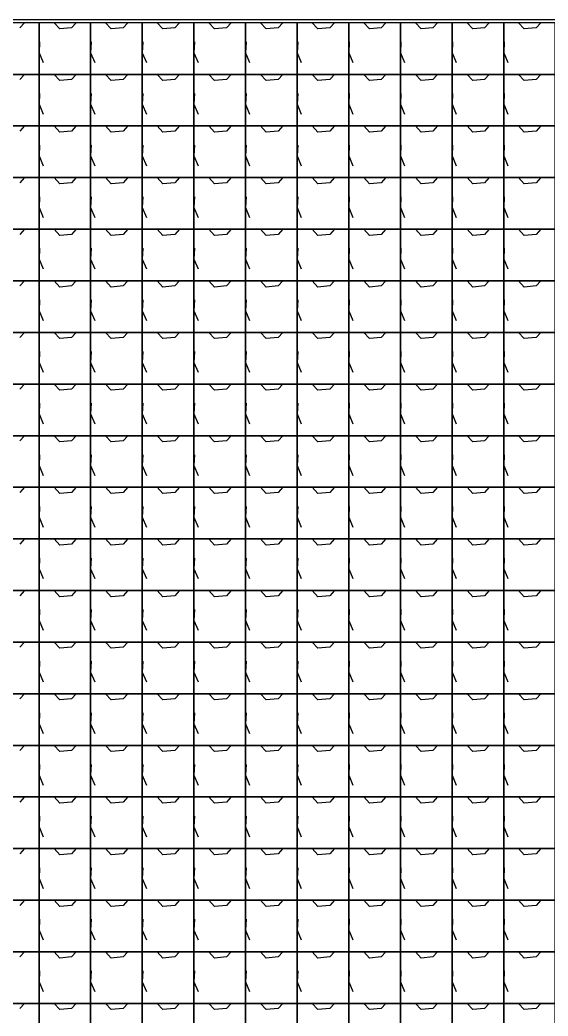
# Model space of a CAD drawing. Header units: inches. Extents: x 0 to 2763, y 0 to 1500.
# Drawn here: x 981.2 to 1241, y 1009.8 to 1500 of the extents above; entities that cross this region are included whole.
import ezdxf

# ---------------------------------------------------------------- set-up
doc = ezdxf.new("R2010")
doc.units = ezdxf.units.IN
doc.header["$MEASUREMENT"] = 0

# ---------------------------------------------------------------- blocks, each defined once
blk = doc.blocks.new('*U1')
at = {"color": 254, "true_color": 0xfeeab9}
blk.add_lwpolyline([(-12.7, -12.7), (12.7, -12.7), (12.7, 12.7), (-12.7, 12.7), (-12.7, -12.7)], dxfattribs=at)
blk = doc.blocks.new('*U2')
at = {"color": 0, "linetype": 'ByBlock', "lineweight": -2, "transparency": 16777216}
for p in [(965.2, 1473.2), (990.6, 1473.2), (1016, 1473.2), (1041.4, 1473.2), (1066.8, 1473.2), (1092.2, 1473.2), (1117.6, 1473.2), (1143, 1473.2), (1168.4, 1473.2), (1193.8, 1473.2), (1219.2, 1473.2), (965.2, 1447.8), (990.6, 1447.8), (1016, 1447.8), (1041.4, 1447.8), (1066.8, 1447.8), (1092.2, 1447.8), (1117.6, 1447.8), (1143, 1447.8), (1168.4, 1447.8), (1193.8, 1447.8), (1219.2, 1447.8), (965.2, 1422.4), (990.6, 1422.4), (1016, 1422.4), (1041.4, 1422.4), (1066.8, 1422.4), (1092.2, 1422.4), (1117.6, 1422.4), (1143, 1422.4), (1168.4, 1422.4), (1193.8, 1422.4), (1219.2, 1422.4), (965.2, 1397), (990.6, 1397), (1016, 1397), (1041.4, 1397), (1066.8, 1397), (1092.2, 1397), (1117.6, 1397), (1143, 1397), (1168.4, 1397), (1193.8, 1397), (1219.2, 1397), (965.2, 1371.6), (990.6, 1371.6), (1016, 1371.6), (1041.4, 1371.6), (1066.8, 1371.6), (1092.2, 1371.6), (1117.6, 1371.6), (1143, 1371.6), (1168.4, 1371.6), (1193.8, 1371.6), (1219.2, 1371.6), (965.2, 1346.2), (990.6, 1346.2), (1016, 1346.2), (1041.4, 1346.2), (1066.8, 1346.2), (1092.2, 1346.2), (1117.6, 1346.2), (1143, 1346.2), (1168.4, 1346.2), (1193.8, 1346.2), (1219.2, 1346.2), (965.2, 1320.8), (990.6, 1320.8), (1016, 1320.8), (1041.4, 1320.8), (1066.8, 1320.8), (1092.2, 1320.8), (1117.6, 1320.8), (1143, 1320.8), (1168.4, 1320.8), (1193.8, 1320.8), (1219.2, 1320.8), (965.2, 1295.4), (990.6, 1295.4), (1016, 1295.4), (1041.4, 1295.4), (1066.8, 1295.4), (1092.2, 1295.4), (1117.6, 1295.4), (1143, 1295.4), (1168.4, 1295.4), (1193.8, 1295.4), (1219.2, 1295.4), (965.2, 1270), (990.6, 1270), (1016, 1270), (1041.4, 1270), (1066.8, 1270), (1092.2, 1270), (1117.6, 1270), (1143, 1270), (1168.4, 1270), (1193.8, 1270), (1219.2, 1270), (965.2, 1244.6), (990.6, 1244.6), (1016, 1244.6), (1041.4, 1244.6), (1066.8, 1244.6), (1092.2, 1244.6), (1117.6, 1244.6), (1143, 1244.6), (1168.4, 1244.6), (1193.8, 1244.6), (1219.2, 1244.6), (965.2, 1219.2), (990.6, 1219.2), (1016, 1219.2), (1041.4, 1219.2), (1066.8, 1219.2), (1092.2, 1219.2), (1117.6, 1219.2), (1143, 1219.2), (1168.4, 1219.2), (1193.8, 1219.2), (1219.2, 1219.2), (965.2, 1193.8), (990.6, 1193.8), (1016, 1193.8), (1041.4, 1193.8), (1066.8, 1193.8), (1092.2, 1193.8), (1117.6, 1193.8), (1143, 1193.8), (1168.4, 1193.8), (1193.8, 1193.8), (1219.2, 1193.8), (965.2, 1168.4), (990.6, 1168.4), (1016, 1168.4), (1041.4, 1168.4), (1066.8, 1168.4), (1092.2, 1168.4), (1117.6, 1168.4), (1143, 1168.4), (1168.4, 1168.4), (1193.8, 1168.4), (1219.2, 1168.4), (965.2, 1143), (990.6, 1143), (1016, 1143), (1041.4, 1143), (1066.8, 1143), (1092.2, 1143), (1117.6, 1143), (1143, 1143), (1168.4, 1143), (1193.8, 1143), (1219.2, 1143), (965.2, 1117.6), (990.6, 1117.6), (1016, 1117.6), (1041.4, 1117.6), (1066.8, 1117.6), (1092.2, 1117.6), (1117.6, 1117.6), (1143, 1117.6), (1168.4, 1117.6), (1193.8, 1117.6), (1219.2, 1117.6), (965.2, 1092.2), (990.6, 1092.2), (1016, 1092.2), (1041.4, 1092.2), (1066.8, 1092.2), (1092.2, 1092.2), (1117.6, 1092.2), (1143, 1092.2), (1168.4, 1092.2), (1193.8, 1092.2), (1219.2, 1092.2), (965.2, 1066.8), (990.6, 1066.8), (1016, 1066.8), (1041.4, 1066.8), (1066.8, 1066.8), (1092.2, 1066.8), (1117.6, 1066.8), (1143, 1066.8), (1168.4, 1066.8), (1193.8, 1066.8), (1219.2, 1066.8), (965.2, 1041.4), (990.6, 1041.4), (1016, 1041.4), (1041.4, 1041.4), (1066.8, 1041.4), (1092.2, 1041.4), (1117.6, 1041.4), (1143, 1041.4), (1168.4, 1041.4), (1193.8, 1041.4), (1219.2, 1041.4), (965.2, 1016), (990.6, 1016), (1016, 1016), (1041.4, 1016), (1066.8, 1016), (1092.2, 1016), (1117.6, 1016), (1143, 1016), (1168.4, 1016), (1193.8, 1016), (1219.2, 1016), (965.2, 990.6), (990.6, 990.6), (1016, 990.6), (1041.4, 990.6), (1066.8, 990.6), (1092.2, 990.6), (1117.6, 990.6), (1143, 990.6), (1168.4, 990.6), (1193.8, 990.6), (1219.2, 990.6)]:
    blk.add_blockref('*U1', p, dxfattribs=at)

msp = doc.modelspace()

# ---------------------------------------------------------------- linework, layer by layer
at = {"linetype": 'Continuous'}
for p, q in [((983.49, 1498.6), (981.2, 1496.06)), ((1000.76, 1495.55), (997.97, 1498.6)), ((1006.6, 1496.06), (1000.76, 1495.55)), ((1008.89, 1498.6), (1006.6, 1496.06)), ((1026.16, 1495.55), (1023.37, 1498.6)), ((1032, 1496.06), (1026.16, 1495.55)), ((1034.29, 1498.6), (1032, 1496.06)), ((1051.56, 1495.55), (1048.77, 1498.6)), ((1057.4, 1496.06), (1051.56, 1495.55)), ((1059.69, 1498.6), (1057.4, 1496.06)), ((1076.96, 1495.55), (1074.17, 1498.6)), ((1082.8, 1496.06), (1076.96, 1495.55)), ((1085.09, 1498.6), (1082.8, 1496.06)), ((1102.36, 1495.55), (1099.57, 1498.6)), ((1108.2, 1496.06), (1102.36, 1495.55)), ((1110.49, 1498.6), (1108.2, 1496.06)), ((1127.76, 1495.55), (1124.97, 1498.6)), ((1133.6, 1496.06), (1127.76, 1495.55)), ((1135.89, 1498.6), (1133.6, 1496.06)), ((1153.16, 1495.55), (1150.37, 1498.6)), ((1159, 1496.06), (1153.16, 1495.55)), ((1161.29, 1498.6), (1159, 1496.06)), ((1178.56, 1495.55), (1175.77, 1498.6)), ((1184.4, 1496.06), (1178.56, 1495.55)), ((1186.69, 1498.6), (1184.4, 1496.06)), ((1203.96, 1495.55), (1201.17, 1498.6)), ((1209.8, 1496.06), (1203.96, 1495.55)), ((1212.09, 1498.6), (1209.8, 1496.06)), ((1229.36, 1495.55), (1226.57, 1498.6)), ((1235.2, 1496.06), (1229.36, 1495.55)), ((1237.49, 1498.6), (1235.2, 1496.06)), ((990.85, 1489.2), (990.6, 1483.87)), ((1016.25, 1489.2), (1016, 1483.87)), ((1041.65, 1489.2), (1041.4, 1483.87)), ((1067.05, 1489.2), (1066.8, 1483.87)), ((1092.45, 1489.2), (1092.2, 1483.87)), ((1117.85, 1489.2), (1117.6, 1483.87)), ((1143.25, 1489.2), (1143, 1483.87)), ((1168.65, 1489.2), (1168.4, 1483.87)), ((1194.05, 1489.2), (1193.8, 1483.87)), ((1219.45, 1489.2), (1219.2, 1483.87)), ((990.6, 1483.87), (992.63, 1479.04)), ((1016, 1483.87), (1018.03, 1479.04)), ((1041.4, 1483.87), (1043.43, 1479.04)), ((1066.8, 1483.87), (1068.83, 1479.04)), ((1092.2, 1483.87), (1094.23, 1479.04)), ((1117.6, 1483.87), (1119.63, 1479.04)), ((1143, 1483.87), (1145.03, 1479.04)), ((1168.4, 1483.87), (1170.43, 1479.04)), ((1193.8, 1483.87), (1195.83, 1479.04)), ((1219.2, 1483.87), (1221.23, 1479.04)), ((983.49, 1473.2), (981.2, 1470.66)), ((1000.76, 1470.15), (997.97, 1473.2)), ((1008.89, 1473.2), (1006.6, 1470.66)), ((1026.16, 1470.15), (1023.37, 1473.2)), ((1034.29, 1473.2), (1032, 1470.66)), ((1051.56, 1470.15), (1048.77, 1473.2)), ((1059.69, 1473.2), (1057.4, 1470.66)), ((1076.96, 1470.15), (1074.17, 1473.2)), ((1085.09, 1473.2), (1082.8, 1470.66)), ((1102.36, 1470.15), (1099.57, 1473.2)), ((1110.49, 1473.2), (1108.2, 1470.66)), ((1127.76, 1470.15), (1124.97, 1473.2)), ((1135.89, 1473.2), (1133.6, 1470.66)), ((1153.16, 1470.15), (1150.37, 1473.2)), ((1161.29, 1473.2), (1159, 1470.66)), ((1178.56, 1470.15), (1175.77, 1473.2)), ((1186.69, 1473.2), (1184.4, 1470.66)), ((1203.96, 1470.15), (1201.17, 1473.2)), ((1212.09, 1473.2), (1209.8, 1470.66)), ((1229.36, 1470.15), (1226.57, 1473.2)), ((1237.49, 1473.2), (1235.2, 1470.66)), ((1006.6, 1470.66), (1000.76, 1470.15)), ((1032, 1470.66), (1026.16, 1470.15)), ((1057.4, 1470.66), (1051.56, 1470.15)), ((1082.8, 1470.66), (1076.96, 1470.15)), ((1108.2, 1470.66), (1102.36, 1470.15)), ((1133.6, 1470.66), (1127.76, 1470.15)), ((1159, 1470.66), (1153.16, 1470.15)), ((1184.4, 1470.66), (1178.56, 1470.15)), ((1209.8, 1470.66), (1203.96, 1470.15)), ((1235.2, 1470.66), (1229.36, 1470.15)), ((990.85, 1463.8), (990.6, 1458.47)), ((1016.25, 1463.8), (1016, 1458.47)), ((1041.65, 1463.8), (1041.4, 1458.47)), ((1067.05, 1463.8), (1066.8, 1458.47)), ((1092.45, 1463.8), (1092.2, 1458.47)), ((1117.85, 1463.8), (1117.6, 1458.47)), ((1143.25, 1463.8), (1143, 1458.47)), ((1168.65, 1463.8), (1168.4, 1458.47)), ((1194.05, 1463.8), (1193.8, 1458.47)), ((1219.45, 1463.8), (1219.2, 1458.47)), ((990.6, 1458.47), (992.63, 1453.64)), ((1016, 1458.47), (1018.03, 1453.64)), ((1041.4, 1458.47), (1043.43, 1453.64)), ((1066.8, 1458.47), (1068.83, 1453.64)), ((1092.2, 1458.47), (1094.23, 1453.64)), ((1117.6, 1458.47), (1119.63, 1453.64)), ((1143, 1458.47), (1145.03, 1453.64)), ((1168.4, 1458.47), (1170.43, 1453.64)), ((1193.8, 1458.47), (1195.83, 1453.64)), ((1219.2, 1458.47), (1221.23, 1453.64)), ((983.49, 1447.8), (981.2, 1445.26)), ((1000.76, 1444.75), (997.97, 1447.8)), ((1008.89, 1447.8), (1006.6, 1445.26)), ((1026.16, 1444.75), (1023.37, 1447.8)), ((1034.29, 1447.8), (1032, 1445.26)), ((1051.56, 1444.75), (1048.77, 1447.8)), ((1059.69, 1447.8), (1057.4, 1445.26)), ((1076.96, 1444.75), (1074.17, 1447.8)), ((1085.09, 1447.8), (1082.8, 1445.26)), ((1102.36, 1444.75), (1099.57, 1447.8)), ((1110.49, 1447.8), (1108.2, 1445.26)), ((1127.76, 1444.75), (1124.97, 1447.8)), ((1135.89, 1447.8), (1133.6, 1445.26)), ((1153.16, 1444.75), (1150.37, 1447.8)), ((1161.29, 1447.8), (1159, 1445.26)), ((1178.56, 1444.75), (1175.77, 1447.8)), ((1186.69, 1447.8), (1184.4, 1445.26)), ((1203.96, 1444.75), (1201.17, 1447.8)), ((1212.09, 1447.8), (1209.8, 1445.26)), ((1229.36, 1444.75), (1226.57, 1447.8)), ((1237.49, 1447.8), (1235.2, 1445.26)), ((1006.6, 1445.26), (1000.76, 1444.75)), ((1032, 1445.26), (1026.16, 1444.75)), ((1057.4, 1445.26), (1051.56, 1444.75)), ((1082.8, 1445.26), (1076.96, 1444.75)), ((1108.2, 1445.26), (1102.36, 1444.75)), ((1133.6, 1445.26), (1127.76, 1444.75)), ((1159, 1445.26), (1153.16, 1444.75)), ((1184.4, 1445.26), (1178.56, 1444.75)), ((1209.8, 1445.26), (1203.96, 1444.75)), ((1235.2, 1445.26), (1229.36, 1444.75)), ((990.85, 1438.4), (990.6, 1433.07)), ((1016.25, 1438.4), (1016, 1433.07)), ((1041.65, 1438.4), (1041.4, 1433.07)), ((1067.05, 1438.4), (1066.8, 1433.07)), ((1092.45, 1438.4), (1092.2, 1433.07)), ((1117.85, 1438.4), (1117.6, 1433.07)), ((1143.25, 1438.4), (1143, 1433.07)), ((1168.65, 1438.4), (1168.4, 1433.07)), ((1194.05, 1438.4), (1193.8, 1433.07)), ((1219.45, 1438.4), (1219.2, 1433.07)), ((990.6, 1433.07), (992.63, 1428.24)), ((1016, 1433.07), (1018.03, 1428.24)), ((1041.4, 1433.07), (1043.43, 1428.24)), ((1066.8, 1433.07), (1068.83, 1428.24)), ((1092.2, 1433.07), (1094.23, 1428.24)), ((1117.6, 1433.07), (1119.63, 1428.24)), ((1143, 1433.07), (1145.03, 1428.24)), ((1168.4, 1433.07), (1170.43, 1428.24)), ((1193.8, 1433.07), (1195.83, 1428.24)), ((1219.2, 1433.07), (1221.23, 1428.24)), ((983.49, 1422.4), (981.2, 1419.86)), ((1000.76, 1419.35), (997.97, 1422.4)), ((1008.89, 1422.4), (1006.6, 1419.86)), ((1026.16, 1419.35), (1023.37, 1422.4)), ((1034.29, 1422.4), (1032, 1419.86)), ((1051.56, 1419.35), (1048.77, 1422.4)), ((1059.69, 1422.4), (1057.4, 1419.86)), ((1076.96, 1419.35), (1074.17, 1422.4)), ((1085.09, 1422.4), (1082.8, 1419.86)), ((1102.36, 1419.35), (1099.57, 1422.4)), ((1110.49, 1422.4), (1108.2, 1419.86)), ((1127.76, 1419.35), (1124.97, 1422.4)), ((1135.89, 1422.4), (1133.6, 1419.86)), ((1153.16, 1419.35), (1150.37, 1422.4)), ((1161.29, 1422.4), (1159, 1419.86)), ((1178.56, 1419.35), (1175.77, 1422.4)), ((1186.69, 1422.4), (1184.4, 1419.86)), ((1203.96, 1419.35), (1201.17, 1422.4)), ((1212.09, 1422.4), (1209.8, 1419.86)), ((1229.36, 1419.35), (1226.57, 1422.4)), ((1237.49, 1422.4), (1235.2, 1419.86)), ((1006.6, 1419.86), (1000.76, 1419.35)), ((1032, 1419.86), (1026.16, 1419.35)), ((1057.4, 1419.86), (1051.56, 1419.35)), ((1082.8, 1419.86), (1076.96, 1419.35)), ((1108.2, 1419.86), (1102.36, 1419.35)), ((1133.6, 1419.86), (1127.76, 1419.35)), ((1159, 1419.86), (1153.16, 1419.35)), ((1184.4, 1419.86), (1178.56, 1419.35)), ((1209.8, 1419.86), (1203.96, 1419.35)), ((1235.2, 1419.86), (1229.36, 1419.35)), ((990.85, 1413), (990.6, 1407.67)), ((1016.25, 1413), (1016, 1407.67)), ((1041.65, 1413), (1041.4, 1407.67)), ((1067.05, 1413), (1066.8, 1407.67)), ((1092.45, 1413), (1092.2, 1407.67)), ((1117.85, 1413), (1117.6, 1407.67)), ((1143.25, 1413), (1143, 1407.67)), ((1168.65, 1413), (1168.4, 1407.67)), ((1194.05, 1413), (1193.8, 1407.67)), ((1219.45, 1413), (1219.2, 1407.67)), ((990.6, 1407.67), (992.63, 1402.84)), ((1016, 1407.67), (1018.03, 1402.84)), ((1041.4, 1407.67), (1043.43, 1402.84)), ((1066.8, 1407.67), (1068.83, 1402.84)), ((1092.2, 1407.67), (1094.23, 1402.84)), ((1117.6, 1407.67), (1119.63, 1402.84)), ((1143, 1407.67), (1145.03, 1402.84)), ((1168.4, 1407.67), (1170.43, 1402.84)), ((1193.8, 1407.67), (1195.83, 1402.84)), ((1219.2, 1407.67), (1221.23, 1402.84)), ((983.49, 1397), (981.2, 1394.46)), ((1000.76, 1393.95), (997.97, 1397)), ((1006.6, 1394.46), (1000.76, 1393.95)), ((1008.89, 1397), (1006.6, 1394.46)), ((1026.16, 1393.95), (1023.37, 1397)), ((1032, 1394.46), (1026.16, 1393.95)), ((1034.29, 1397), (1032, 1394.46)), ((1051.56, 1393.95), (1048.77, 1397)), ((1057.4, 1394.46), (1051.56, 1393.95)), ((1059.69, 1397), (1057.4, 1394.46)), ((1076.96, 1393.95), (1074.17, 1397)), ((1082.8, 1394.46), (1076.96, 1393.95)), ((1085.09, 1397), (1082.8, 1394.46)), ((1102.36, 1393.95), (1099.57, 1397)), ((1108.2, 1394.46), (1102.36, 1393.95)), ((1110.49, 1397), (1108.2, 1394.46)), ((1127.76, 1393.95), (1124.97, 1397)), ((1133.6, 1394.46), (1127.76, 1393.95)), ((1135.89, 1397), (1133.6, 1394.46)), ((1153.16, 1393.95), (1150.37, 1397)), ((1159, 1394.46), (1153.16, 1393.95)), ((1161.29, 1397), (1159, 1394.46)), ((1178.56, 1393.95), (1175.77, 1397)), ((1184.4, 1394.46), (1178.56, 1393.95)), ((1186.69, 1397), (1184.4, 1394.46)), ((1203.96, 1393.95), (1201.17, 1397)), ((1209.8, 1394.46), (1203.96, 1393.95)), ((1212.09, 1397), (1209.8, 1394.46)), ((1229.36, 1393.95), (1226.57, 1397)), ((1235.2, 1394.46), (1229.36, 1393.95)), ((1237.49, 1397), (1235.2, 1394.46)), ((990.85, 1387.6), (990.6, 1382.27)), ((1016.25, 1387.6), (1016, 1382.27)), ((1041.65, 1387.6), (1041.4, 1382.27)), ((1067.05, 1387.6), (1066.8, 1382.27)), ((1092.45, 1387.6), (1092.2, 1382.27)), ((1117.85, 1387.6), (1117.6, 1382.27)), ((1143.25, 1387.6), (1143, 1382.27)), ((1168.65, 1387.6), (1168.4, 1382.27)), ((1194.05, 1387.6), (1193.8, 1382.27)), ((1219.45, 1387.6), (1219.2, 1382.27)), ((990.6, 1382.27), (992.63, 1377.44)), ((1016, 1382.27), (1018.03, 1377.44)), ((1041.4, 1382.27), (1043.43, 1377.44)), ((1066.8, 1382.27), (1068.83, 1377.44)), ((1092.2, 1382.27), (1094.23, 1377.44)), ((1117.6, 1382.27), (1119.63, 1377.44)), ((1143, 1382.27), (1145.03, 1377.44)), ((1168.4, 1382.27), (1170.43, 1377.44)), ((1193.8, 1382.27), (1195.83, 1377.44)), ((1219.2, 1382.27), (1221.23, 1377.44)), ((983.49, 1371.6), (981.2, 1369.06)), ((1000.76, 1368.55), (997.97, 1371.6)), ((1006.6, 1369.06), (1000.76, 1368.55)), ((1008.89, 1371.6), (1006.6, 1369.06)), ((1026.16, 1368.55), (1023.37, 1371.6)), ((1032, 1369.06), (1026.16, 1368.55)), ((1034.29, 1371.6), (1032, 1369.06)), ((1051.56, 1368.55), (1048.77, 1371.6)), ((1057.4, 1369.06), (1051.56, 1368.55)), ((1059.69, 1371.6), (1057.4, 1369.06)), ((1076.96, 1368.55), (1074.17, 1371.6)), ((1082.8, 1369.06), (1076.96, 1368.55)), ((1085.09, 1371.6), (1082.8, 1369.06)), ((1102.36, 1368.55), (1099.57, 1371.6)), ((1108.2, 1369.06), (1102.36, 1368.55)), ((1110.49, 1371.6), (1108.2, 1369.06)), ((1127.76, 1368.55), (1124.97, 1371.6)), ((1133.6, 1369.06), (1127.76, 1368.55)), ((1135.89, 1371.6), (1133.6, 1369.06)), ((1153.16, 1368.55), (1150.37, 1371.6)), ((1159, 1369.06), (1153.16, 1368.55)), ((1161.29, 1371.6), (1159, 1369.06)), ((1178.56, 1368.55), (1175.77, 1371.6)), ((1184.4, 1369.06), (1178.56, 1368.55)), ((1186.69, 1371.6), (1184.4, 1369.06)), ((1203.96, 1368.55), (1201.17, 1371.6)), ((1209.8, 1369.06), (1203.96, 1368.55)), ((1212.09, 1371.6), (1209.8, 1369.06)), ((1229.36, 1368.55), (1226.57, 1371.6)), ((1235.2, 1369.06), (1229.36, 1368.55)), ((1237.49, 1371.6), (1235.2, 1369.06)), ((990.85, 1362.2), (990.6, 1356.87)), ((1016.25, 1362.2), (1016, 1356.87)), ((1041.65, 1362.2), (1041.4, 1356.87)), ((1067.05, 1362.2), (1066.8, 1356.87)), ((1092.45, 1362.2), (1092.2, 1356.87)), ((1117.85, 1362.2), (1117.6, 1356.87)), ((1143.25, 1362.2), (1143, 1356.87)), ((1168.65, 1362.2), (1168.4, 1356.87)), ((1194.05, 1362.2), (1193.8, 1356.87)), ((1219.45, 1362.2), (1219.2, 1356.87)), ((990.6, 1356.87), (992.63, 1352.04)), ((1016, 1356.87), (1018.03, 1352.04)), ((1041.4, 1356.87), (1043.43, 1352.04)), ((1066.8, 1356.87), (1068.83, 1352.04)), ((1092.2, 1356.87), (1094.23, 1352.04)), ((1117.6, 1356.87), (1119.63, 1352.04)), ((1143, 1356.87), (1145.03, 1352.04)), ((1168.4, 1356.87), (1170.43, 1352.04)), ((1193.8, 1356.87), (1195.83, 1352.04)), ((1219.2, 1356.87), (1221.23, 1352.04)), ((983.49, 1346.2), (981.2, 1343.66)), ((1000.76, 1343.15), (997.97, 1346.2)), ((1006.6, 1343.66), (1000.76, 1343.15)), ((1008.89, 1346.2), (1006.6, 1343.66)), ((1026.16, 1343.15), (1023.37, 1346.2)), ((1032, 1343.66), (1026.16, 1343.15)), ((1034.29, 1346.2), (1032, 1343.66)), ((1051.56, 1343.15), (1048.77, 1346.2)), ((1057.4, 1343.66), (1051.56, 1343.15)), ((1059.69, 1346.2), (1057.4, 1343.66)), ((1076.96, 1343.15), (1074.17, 1346.2)), ((1082.8, 1343.66), (1076.96, 1343.15)), ((1085.09, 1346.2), (1082.8, 1343.66)), ((1102.36, 1343.15), (1099.57, 1346.2)), ((1108.2, 1343.66), (1102.36, 1343.15)), ((1110.49, 1346.2), (1108.2, 1343.66)), ((1127.76, 1343.15), (1124.97, 1346.2)), ((1133.6, 1343.66), (1127.76, 1343.15)), ((1135.89, 1346.2), (1133.6, 1343.66)), ((1153.16, 1343.15), (1150.37, 1346.2)), ((1159, 1343.66), (1153.16, 1343.15)), ((1161.29, 1346.2), (1159, 1343.66)), ((1178.56, 1343.15), (1175.77, 1346.2)), ((1184.4, 1343.66), (1178.56, 1343.15)), ((1186.69, 1346.2), (1184.4, 1343.66)), ((1203.96, 1343.15), (1201.17, 1346.2)), ((1209.8, 1343.66), (1203.96, 1343.15)), ((1212.09, 1346.2), (1209.8, 1343.66)), ((1229.36, 1343.15), (1226.57, 1346.2)), ((1235.2, 1343.66), (1229.36, 1343.15)), ((1237.49, 1346.2), (1235.2, 1343.66)), ((990.85, 1336.8), (990.6, 1331.47)), ((1016.25, 1336.8), (1016, 1331.47)), ((1041.65, 1336.8), (1041.4, 1331.47)), ((1067.05, 1336.8), (1066.8, 1331.47)), ((1092.45, 1336.8), (1092.2, 1331.47)), ((1117.85, 1336.8), (1117.6, 1331.47)), ((1143.25, 1336.8), (1143, 1331.47)), ((1168.65, 1336.8), (1168.4, 1331.47)), ((1194.05, 1336.8), (1193.8, 1331.47)), ((1219.45, 1336.8), (1219.2, 1331.47)), ((990.6, 1331.47), (992.63, 1326.64)), ((1016, 1331.47), (1018.03, 1326.64)), ((1041.4, 1331.47), (1043.43, 1326.64)), ((1066.8, 1331.47), (1068.83, 1326.64)), ((1092.2, 1331.47), (1094.23, 1326.64)), ((1117.6, 1331.47), (1119.63, 1326.64)), ((1143, 1331.47), (1145.03, 1326.64)), ((1168.4, 1331.47), (1170.43, 1326.64)), ((1193.8, 1331.47), (1195.83, 1326.64)), ((1219.2, 1331.47), (1221.23, 1326.64)), ((983.49, 1320.8), (981.2, 1318.26)), ((1000.76, 1317.75), (997.97, 1320.8)), ((1008.89, 1320.8), (1006.6, 1318.26)), ((1026.16, 1317.75), (1023.37, 1320.8)), ((1034.29, 1320.8), (1032, 1318.26)), ((1051.56, 1317.75), (1048.77, 1320.8)), ((1059.69, 1320.8), (1057.4, 1318.26)), ((1076.96, 1317.75), (1074.17, 1320.8)), ((1085.09, 1320.8), (1082.8, 1318.26)), ((1102.36, 1317.75), (1099.57, 1320.8)), ((1110.49, 1320.8), (1108.2, 1318.26)), ((1127.76, 1317.75), (1124.97, 1320.8)), ((1135.89, 1320.8), (1133.6, 1318.26)), ((1153.16, 1317.75), (1150.37, 1320.8)), ((1161.29, 1320.8), (1159, 1318.26)), ((1178.56, 1317.75), (1175.77, 1320.8)), ((1186.69, 1320.8), (1184.4, 1318.26)), ((1203.96, 1317.75), (1201.17, 1320.8)), ((1212.09, 1320.8), (1209.8, 1318.26)), ((1229.36, 1317.75), (1226.57, 1320.8)), ((1237.49, 1320.8), (1235.2, 1318.26)), ((1006.6, 1318.26), (1000.76, 1317.75)), ((1032, 1318.26), (1026.16, 1317.75)), ((1057.4, 1318.26), (1051.56, 1317.75)), ((1082.8, 1318.26), (1076.96, 1317.75)), ((1108.2, 1318.26), (1102.36, 1317.75)), ((1133.6, 1318.26), (1127.76, 1317.75)), ((1159, 1318.26), (1153.16, 1317.75)), ((1184.4, 1318.26), (1178.56, 1317.75)), ((1209.8, 1318.26), (1203.96, 1317.75)), ((1235.2, 1318.26), (1229.36, 1317.75)), ((990.85, 1311.4), (990.6, 1306.07)), ((1016.25, 1311.4), (1016, 1306.07)), ((1041.65, 1311.4), (1041.4, 1306.07)), ((1067.05, 1311.4), (1066.8, 1306.07)), ((1092.45, 1311.4), (1092.2, 1306.07)), ((1117.85, 1311.4), (1117.6, 1306.07)), ((1143.25, 1311.4), (1143, 1306.07)), ((1168.65, 1311.4), (1168.4, 1306.07)), ((1194.05, 1311.4), (1193.8, 1306.07)), ((1219.45, 1311.4), (1219.2, 1306.07)), ((990.6, 1306.07), (992.63, 1301.24)), ((1016, 1306.07), (1018.03, 1301.24)), ((1041.4, 1306.07), (1043.43, 1301.24)), ((1066.8, 1306.07), (1068.83, 1301.24)), ((1092.2, 1306.07), (1094.23, 1301.24)), ((1117.6, 1306.07), (1119.63, 1301.24)), ((1143, 1306.07), (1145.03, 1301.24)), ((1168.4, 1306.07), (1170.43, 1301.24)), ((1193.8, 1306.07), (1195.83, 1301.24)), ((1219.2, 1306.07), (1221.23, 1301.24)), ((983.49, 1295.4), (981.2, 1292.86)), ((1000.76, 1292.35), (997.97, 1295.4)), ((1008.89, 1295.4), (1006.6, 1292.86)), ((1026.16, 1292.35), (1023.37, 1295.4)), ((1034.29, 1295.4), (1032, 1292.86)), ((1051.56, 1292.35), (1048.77, 1295.4)), ((1059.69, 1295.4), (1057.4, 1292.86)), ((1076.96, 1292.35), (1074.17, 1295.4)), ((1085.09, 1295.4), (1082.8, 1292.86)), ((1102.36, 1292.35), (1099.57, 1295.4)), ((1110.49, 1295.4), (1108.2, 1292.86)), ((1127.76, 1292.35), (1124.97, 1295.4)), ((1135.89, 1295.4), (1133.6, 1292.86)), ((1153.16, 1292.35), (1150.37, 1295.4)), ((1161.29, 1295.4), (1159, 1292.86)), ((1178.56, 1292.35), (1175.77, 1295.4)), ((1186.69, 1295.4), (1184.4, 1292.86)), ((1203.96, 1292.35), (1201.17, 1295.4)), ((1212.09, 1295.4), (1209.8, 1292.86)), ((1229.36, 1292.35), (1226.57, 1295.4)), ((1237.49, 1295.4), (1235.2, 1292.86)), ((1006.6, 1292.86), (1000.76, 1292.35)), ((1032, 1292.86), (1026.16, 1292.35)), ((1057.4, 1292.86), (1051.56, 1292.35)), ((1082.8, 1292.86), (1076.96, 1292.35)), ((1108.2, 1292.86), (1102.36, 1292.35)), ((1133.6, 1292.86), (1127.76, 1292.35)), ((1159, 1292.86), (1153.16, 1292.35)), ((1184.4, 1292.86), (1178.56, 1292.35)), ((1209.8, 1292.86), (1203.96, 1292.35)), ((1235.2, 1292.86), (1229.36, 1292.35)), ((990.85, 1286), (990.6, 1280.67)), ((1016.25, 1286), (1016, 1280.67)), ((1041.65, 1286), (1041.4, 1280.67)), ((1067.05, 1286), (1066.8, 1280.67)), ((1092.45, 1286), (1092.2, 1280.67)), ((1117.85, 1286), (1117.6, 1280.67)), ((1143.25, 1286), (1143, 1280.67)), ((1168.65, 1286), (1168.4, 1280.67)), ((1194.05, 1286), (1193.8, 1280.67)), ((1219.45, 1286), (1219.2, 1280.67)), ((990.6, 1280.67), (992.63, 1275.84)), ((1016, 1280.67), (1018.03, 1275.84)), ((1041.4, 1280.67), (1043.43, 1275.84)), ((1066.8, 1280.67), (1068.83, 1275.84)), ((1092.2, 1280.67), (1094.23, 1275.84)), ((1117.6, 1280.67), (1119.63, 1275.84)), ((1143, 1280.67), (1145.03, 1275.84)), ((1168.4, 1280.67), (1170.43, 1275.84)), ((1193.8, 1280.67), (1195.83, 1275.84)), ((1219.2, 1280.67), (1221.23, 1275.84)), ((983.49, 1270), (981.2, 1267.46)), ((1000.76, 1266.95), (997.97, 1270)), ((1008.89, 1270), (1006.6, 1267.46)), ((1026.16, 1266.95), (1023.37, 1270)), ((1034.29, 1270), (1032, 1267.46)), ((1051.56, 1266.95), (1048.77, 1270)), ((1059.69, 1270), (1057.4, 1267.46)), ((1076.96, 1266.95), (1074.17, 1270)), ((1085.09, 1270), (1082.8, 1267.46)), ((1102.36, 1266.95), (1099.57, 1270)), ((1110.49, 1270), (1108.2, 1267.46)), ((1127.76, 1266.95), (1124.97, 1270)), ((1135.89, 1270), (1133.6, 1267.46)), ((1153.16, 1266.95), (1150.37, 1270)), ((1161.29, 1270), (1159, 1267.46)), ((1178.56, 1266.95), (1175.77, 1270)), ((1186.69, 1270), (1184.4, 1267.46)), ((1203.96, 1266.95), (1201.17, 1270)), ((1212.09, 1270), (1209.8, 1267.46)), ((1229.36, 1266.95), (1226.57, 1270)), ((1237.49, 1270), (1235.2, 1267.46)), ((1006.6, 1267.46), (1000.76, 1266.95)), ((1032, 1267.46), (1026.16, 1266.95)), ((1057.4, 1267.46), (1051.56, 1266.95)), ((1082.8, 1267.46), (1076.96, 1266.95)), ((1108.2, 1267.46), (1102.36, 1266.95)), ((1133.6, 1267.46), (1127.76, 1266.95)), ((1159, 1267.46), (1153.16, 1266.95)), ((1184.4, 1267.46), (1178.56, 1266.95)), ((1209.8, 1267.46), (1203.96, 1266.95)), ((1235.2, 1267.46), (1229.36, 1266.95)), ((990.85, 1260.6), (990.6, 1255.27)), ((1016.25, 1260.6), (1016, 1255.27)), ((1041.65, 1260.6), (1041.4, 1255.27)), ((1067.05, 1260.6), (1066.8, 1255.27)), ((1092.45, 1260.6), (1092.2, 1255.27)), ((1117.85, 1260.6), (1117.6, 1255.27)), ((1143.25, 1260.6), (1143, 1255.27)), ((1168.65, 1260.6), (1168.4, 1255.27)), ((1194.05, 1260.6), (1193.8, 1255.27)), ((1219.45, 1260.6), (1219.2, 1255.27)), ((990.6, 1255.27), (992.63, 1250.44)), ((1016, 1255.27), (1018.03, 1250.44)), ((1041.4, 1255.27), (1043.43, 1250.44)), ((1066.8, 1255.27), (1068.83, 1250.44)), ((1092.2, 1255.27), (1094.23, 1250.44)), ((1117.6, 1255.27), (1119.63, 1250.44)), ((1143, 1255.27), (1145.03, 1250.44)), ((1168.4, 1255.27), (1170.43, 1250.44)), ((1193.8, 1255.27), (1195.83, 1250.44)), ((1219.2, 1255.27), (1221.23, 1250.44)), ((983.49, 1244.6), (981.2, 1242.06)), ((1000.76, 1241.55), (997.97, 1244.6)), ((1006.6, 1242.06), (1000.76, 1241.55)), ((1008.89, 1244.6), (1006.6, 1242.06)), ((1026.16, 1241.55), (1023.37, 1244.6)), ((1032, 1242.06), (1026.16, 1241.55)), ((1034.29, 1244.6), (1032, 1242.06)), ((1051.56, 1241.55), (1048.77, 1244.6)), ((1057.4, 1242.06), (1051.56, 1241.55)), ((1059.69, 1244.6), (1057.4, 1242.06)), ((1076.96, 1241.55), (1074.17, 1244.6)), ((1082.8, 1242.06), (1076.96, 1241.55)), ((1085.09, 1244.6), (1082.8, 1242.06)), ((1102.36, 1241.55), (1099.57, 1244.6)), ((1108.2, 1242.06), (1102.36, 1241.55)), ((1110.49, 1244.6), (1108.2, 1242.06)), ((1127.76, 1241.55), (1124.97, 1244.6)), ((1133.6, 1242.06), (1127.76, 1241.55)), ((1135.89, 1244.6), (1133.6, 1242.06)), ((1153.16, 1241.55), (1150.37, 1244.6)), ((1159, 1242.06), (1153.16, 1241.55)), ((1161.29, 1244.6), (1159, 1242.06)), ((1178.56, 1241.55), (1175.77, 1244.6)), ((1184.4, 1242.06), (1178.56, 1241.55)), ((1186.69, 1244.6), (1184.4, 1242.06)), ((1203.96, 1241.55), (1201.17, 1244.6)), ((1209.8, 1242.06), (1203.96, 1241.55)), ((1212.09, 1244.6), (1209.8, 1242.06)), ((1229.36, 1241.55), (1226.57, 1244.6)), ((1235.2, 1242.06), (1229.36, 1241.55)), ((1237.49, 1244.6), (1235.2, 1242.06)), ((990.85, 1235.2), (990.6, 1229.87)), ((1016.25, 1235.2), (1016, 1229.87)), ((1041.65, 1235.2), (1041.4, 1229.87)), ((1067.05, 1235.2), (1066.8, 1229.87)), ((1092.45, 1235.2), (1092.2, 1229.87)), ((1117.85, 1235.2), (1117.6, 1229.87)), ((1143.25, 1235.2), (1143, 1229.87)), ((1168.65, 1235.2), (1168.4, 1229.87)), ((1194.05, 1235.2), (1193.8, 1229.87)), ((1219.45, 1235.2), (1219.2, 1229.87)), ((990.6, 1229.87), (992.63, 1225.04)), ((1016, 1229.87), (1018.03, 1225.04)), ((1041.4, 1229.87), (1043.43, 1225.04)), ((1066.8, 1229.87), (1068.83, 1225.04)), ((1092.2, 1229.87), (1094.23, 1225.04)), ((1117.6, 1229.87), (1119.63, 1225.04)), ((1143, 1229.87), (1145.03, 1225.04)), ((1168.4, 1229.87), (1170.43, 1225.04)), ((1193.8, 1229.87), (1195.83, 1225.04)), ((1219.2, 1229.87), (1221.23, 1225.04)), ((983.49, 1219.2), (981.2, 1216.66)), ((1000.76, 1216.15), (997.97, 1219.2)), ((1006.6, 1216.66), (1000.76, 1216.15)), ((1008.89, 1219.2), (1006.6, 1216.66)), ((1026.16, 1216.15), (1023.37, 1219.2)), ((1032, 1216.66), (1026.16, 1216.15)), ((1034.29, 1219.2), (1032, 1216.66)), ((1051.56, 1216.15), (1048.77, 1219.2)), ((1057.4, 1216.66), (1051.56, 1216.15)), ((1059.69, 1219.2), (1057.4, 1216.66)), ((1076.96, 1216.15), (1074.17, 1219.2)), ((1082.8, 1216.66), (1076.96, 1216.15)), ((1085.09, 1219.2), (1082.8, 1216.66)), ((1102.36, 1216.15), (1099.57, 1219.2)), ((1108.2, 1216.66), (1102.36, 1216.15)), ((1110.49, 1219.2), (1108.2, 1216.66)), ((1127.76, 1216.15), (1124.97, 1219.2)), ((1133.6, 1216.66), (1127.76, 1216.15)), ((1135.89, 1219.2), (1133.6, 1216.66)), ((1153.16, 1216.15), (1150.37, 1219.2)), ((1159, 1216.66), (1153.16, 1216.15)), ((1161.29, 1219.2), (1159, 1216.66)), ((1178.56, 1216.15), (1175.77, 1219.2)), ((1184.4, 1216.66), (1178.56, 1216.15)), ((1186.69, 1219.2), (1184.4, 1216.66)), ((1203.96, 1216.15), (1201.17, 1219.2)), ((1209.8, 1216.66), (1203.96, 1216.15)), ((1212.09, 1219.2), (1209.8, 1216.66)), ((1229.36, 1216.15), (1226.57, 1219.2)), ((1235.2, 1216.66), (1229.36, 1216.15)), ((1237.49, 1219.2), (1235.2, 1216.66)), ((990.85, 1209.8), (990.6, 1204.47)), ((1016.25, 1209.8), (1016, 1204.47)), ((1041.65, 1209.8), (1041.4, 1204.47)), ((1067.05, 1209.8), (1066.8, 1204.47)), ((1092.45, 1209.8), (1092.2, 1204.47)), ((1117.85, 1209.8), (1117.6, 1204.47)), ((1143.25, 1209.8), (1143, 1204.47)), ((1168.65, 1209.8), (1168.4, 1204.47)), ((1194.05, 1209.8), (1193.8, 1204.47)), ((1219.45, 1209.8), (1219.2, 1204.47)), ((990.6, 1204.47), (992.63, 1199.64)), ((1016, 1204.47), (1018.03, 1199.64)), ((1041.4, 1204.47), (1043.43, 1199.64)), ((1066.8, 1204.47), (1068.83, 1199.64)), ((1092.2, 1204.47), (1094.23, 1199.64)), ((1117.6, 1204.47), (1119.63, 1199.64)), ((1143, 1204.47), (1145.03, 1199.64)), ((1168.4, 1204.47), (1170.43, 1199.64)), ((1193.8, 1204.47), (1195.83, 1199.64)), ((1219.2, 1204.47), (1221.23, 1199.64)), ((983.49, 1193.8), (981.2, 1191.26)), ((1000.76, 1190.75), (997.97, 1193.8)), ((1006.6, 1191.26), (1000.76, 1190.75)), ((1008.89, 1193.8), (1006.6, 1191.26)), ((1026.16, 1190.75), (1023.37, 1193.8)), ((1032, 1191.26), (1026.16, 1190.75)), ((1034.29, 1193.8), (1032, 1191.26)), ((1051.56, 1190.75), (1048.77, 1193.8)), ((1057.4, 1191.26), (1051.56, 1190.75)), ((1059.69, 1193.8), (1057.4, 1191.26)), ((1076.96, 1190.75), (1074.17, 1193.8)), ((1082.8, 1191.26), (1076.96, 1190.75)), ((1085.09, 1193.8), (1082.8, 1191.26)), ((1102.36, 1190.75), (1099.57, 1193.8)), ((1108.2, 1191.26), (1102.36, 1190.75)), ((1110.49, 1193.8), (1108.2, 1191.26)), ((1127.76, 1190.75), (1124.97, 1193.8)), ((1133.6, 1191.26), (1127.76, 1190.75)), ((1135.89, 1193.8), (1133.6, 1191.26)), ((1153.16, 1190.75), (1150.37, 1193.8)), ((1159, 1191.26), (1153.16, 1190.75)), ((1161.29, 1193.8), (1159, 1191.26)), ((1178.56, 1190.75), (1175.77, 1193.8)), ((1184.4, 1191.26), (1178.56, 1190.75)), ((1186.69, 1193.8), (1184.4, 1191.26)), ((1203.96, 1190.75), (1201.17, 1193.8)), ((1209.8, 1191.26), (1203.96, 1190.75)), ((1212.09, 1193.8), (1209.8, 1191.26)), ((1229.36, 1190.75), (1226.57, 1193.8)), ((1235.2, 1191.26), (1229.36, 1190.75)), ((1237.49, 1193.8), (1235.2, 1191.26)), ((990.85, 1184.4), (990.6, 1179.07)), ((1016.25, 1184.4), (1016, 1179.07)), ((1041.65, 1184.4), (1041.4, 1179.07)), ((1067.05, 1184.4), (1066.8, 1179.07)), ((1092.45, 1184.4), (1092.2, 1179.07)), ((1117.85, 1184.4), (1117.6, 1179.07)), ((1143.25, 1184.4), (1143, 1179.07)), ((1168.65, 1184.4), (1168.4, 1179.07)), ((1194.05, 1184.4), (1193.8, 1179.07)), ((1219.45, 1184.4), (1219.2, 1179.07)), ((990.6, 1179.07), (992.63, 1174.24)), ((1016, 1179.07), (1018.03, 1174.24)), ((1041.4, 1179.07), (1043.43, 1174.24)), ((1066.8, 1179.07), (1068.83, 1174.24)), ((1092.2, 1179.07), (1094.23, 1174.24)), ((1117.6, 1179.07), (1119.63, 1174.24)), ((1143, 1179.07), (1145.03, 1174.24)), ((1168.4, 1179.07), (1170.43, 1174.24)), ((1193.8, 1179.07), (1195.83, 1174.24)), ((1219.2, 1179.07), (1221.23, 1174.24)), ((983.49, 1168.4), (981.2, 1165.86)), ((1000.76, 1165.35), (997.97, 1168.4)), ((1008.89, 1168.4), (1006.6, 1165.86)), ((1026.16, 1165.35), (1023.37, 1168.4)), ((1034.29, 1168.4), (1032, 1165.86)), ((1051.56, 1165.35), (1048.77, 1168.4)), ((1059.69, 1168.4), (1057.4, 1165.86)), ((1076.96, 1165.35), (1074.17, 1168.4)), ((1085.09, 1168.4), (1082.8, 1165.86)), ((1102.36, 1165.35), (1099.57, 1168.4)), ((1110.49, 1168.4), (1108.2, 1165.86)), ((1127.76, 1165.35), (1124.97, 1168.4)), ((1135.89, 1168.4), (1133.6, 1165.86)), ((1153.16, 1165.35), (1150.37, 1168.4)), ((1161.29, 1168.4), (1159, 1165.86)), ((1178.56, 1165.35), (1175.77, 1168.4)), ((1186.69, 1168.4), (1184.4, 1165.86)), ((1203.96, 1165.35), (1201.17, 1168.4)), ((1212.09, 1168.4), (1209.8, 1165.86)), ((1229.36, 1165.35), (1226.57, 1168.4)), ((1237.49, 1168.4), (1235.2, 1165.86)), ((1006.6, 1165.86), (1000.76, 1165.35)), ((1032, 1165.86), (1026.16, 1165.35)), ((1057.4, 1165.86), (1051.56, 1165.35)), ((1082.8, 1165.86), (1076.96, 1165.35)), ((1108.2, 1165.86), (1102.36, 1165.35)), ((1133.6, 1165.86), (1127.76, 1165.35)), ((1159, 1165.86), (1153.16, 1165.35)), ((1184.4, 1165.86), (1178.56, 1165.35)), ((1209.8, 1165.86), (1203.96, 1165.35)), ((1235.2, 1165.86), (1229.36, 1165.35)), ((990.85, 1159), (990.6, 1153.67)), ((1016.25, 1159), (1016, 1153.67)), ((1041.65, 1159), (1041.4, 1153.67)), ((1067.05, 1159), (1066.8, 1153.67)), ((1092.45, 1159), (1092.2, 1153.67)), ((1117.85, 1159), (1117.6, 1153.67)), ((1143.25, 1159), (1143, 1153.67)), ((1168.65, 1159), (1168.4, 1153.67)), ((1194.05, 1159), (1193.8, 1153.67)), ((1219.45, 1159), (1219.2, 1153.67)), ((990.6, 1153.67), (992.63, 1148.84)), ((1016, 1153.67), (1018.03, 1148.84)), ((1041.4, 1153.67), (1043.43, 1148.84)), ((1066.8, 1153.67), (1068.83, 1148.84)), ((1092.2, 1153.67), (1094.23, 1148.84)), ((1117.6, 1153.67), (1119.63, 1148.84)), ((1143, 1153.67), (1145.03, 1148.84)), ((1168.4, 1153.67), (1170.43, 1148.84)), ((1193.8, 1153.67), (1195.83, 1148.84)), ((1219.2, 1153.67), (1221.23, 1148.84)), ((983.49, 1143), (981.2, 1140.46)), ((1000.76, 1139.95), (997.97, 1143)), ((1008.89, 1143), (1006.6, 1140.46)), ((1026.16, 1139.95), (1023.37, 1143)), ((1034.29, 1143), (1032, 1140.46)), ((1051.56, 1139.95), (1048.77, 1143)), ((1059.69, 1143), (1057.4, 1140.46)), ((1076.96, 1139.95), (1074.17, 1143)), ((1085.09, 1143), (1082.8, 1140.46)), ((1102.36, 1139.95), (1099.57, 1143)), ((1110.49, 1143), (1108.2, 1140.46)), ((1127.76, 1139.95), (1124.97, 1143)), ((1135.89, 1143), (1133.6, 1140.46)), ((1153.16, 1139.95), (1150.37, 1143)), ((1161.29, 1143), (1159, 1140.46)), ((1178.56, 1139.95), (1175.77, 1143)), ((1186.69, 1143), (1184.4, 1140.46)), ((1203.96, 1139.95), (1201.17, 1143)), ((1212.09, 1143), (1209.8, 1140.46)), ((1229.36, 1139.95), (1226.57, 1143)), ((1237.49, 1143), (1235.2, 1140.46)), ((1006.6, 1140.46), (1000.76, 1139.95)), ((1032, 1140.46), (1026.16, 1139.95)), ((1057.4, 1140.46), (1051.56, 1139.95)), ((1082.8, 1140.46), (1076.96, 1139.95)), ((1108.2, 1140.46), (1102.36, 1139.95)), ((1133.6, 1140.46), (1127.76, 1139.95)), ((1159, 1140.46), (1153.16, 1139.95)), ((1184.4, 1140.46), (1178.56, 1139.95)), ((1209.8, 1140.46), (1203.96, 1139.95)), ((1235.2, 1140.46), (1229.36, 1139.95)), ((990.85, 1133.6), (990.6, 1128.27)), ((1016.25, 1133.6), (1016, 1128.27)), ((1041.65, 1133.6), (1041.4, 1128.27)), ((1067.05, 1133.6), (1066.8, 1128.27)), ((1092.45, 1133.6), (1092.2, 1128.27)), ((1117.85, 1133.6), (1117.6, 1128.27)), ((1143.25, 1133.6), (1143, 1128.27)), ((1168.65, 1133.6), (1168.4, 1128.27)), ((1194.05, 1133.6), (1193.8, 1128.27)), ((1219.45, 1133.6), (1219.2, 1128.27)), ((990.6, 1128.27), (992.63, 1123.44)), ((1016, 1128.27), (1018.03, 1123.44)), ((1041.4, 1128.27), (1043.43, 1123.44)), ((1066.8, 1128.27), (1068.83, 1123.44)), ((1092.2, 1128.27), (1094.23, 1123.44)), ((1117.6, 1128.27), (1119.63, 1123.44)), ((1143, 1128.27), (1145.03, 1123.44)), ((1168.4, 1128.27), (1170.43, 1123.44)), ((1193.8, 1128.27), (1195.83, 1123.44)), ((1219.2, 1128.27), (1221.23, 1123.44)), ((983.49, 1117.6), (981.2, 1115.06)), ((1000.76, 1114.55), (997.97, 1117.6)), ((1006.6, 1115.06), (1000.76, 1114.55)), ((1008.89, 1117.6), (1006.6, 1115.06)), ((1026.16, 1114.55), (1023.37, 1117.6)), ((1032, 1115.06), (1026.16, 1114.55)), ((1034.29, 1117.6), (1032, 1115.06)), ((1051.56, 1114.55), (1048.77, 1117.6)), ((1057.4, 1115.06), (1051.56, 1114.55)), ((1059.69, 1117.6), (1057.4, 1115.06)), ((1076.96, 1114.55), (1074.17, 1117.6)), ((1082.8, 1115.06), (1076.96, 1114.55)), ((1085.09, 1117.6), (1082.8, 1115.06)), ((1102.36, 1114.55), (1099.57, 1117.6)), ((1108.2, 1115.06), (1102.36, 1114.55)), ((1110.49, 1117.6), (1108.2, 1115.06)), ((1127.76, 1114.55), (1124.97, 1117.6)), ((1133.6, 1115.06), (1127.76, 1114.55)), ((1135.89, 1117.6), (1133.6, 1115.06)), ((1153.16, 1114.55), (1150.37, 1117.6)), ((1159, 1115.06), (1153.16, 1114.55)), ((1161.29, 1117.6), (1159, 1115.06)), ((1178.56, 1114.55), (1175.77, 1117.6)), ((1184.4, 1115.06), (1178.56, 1114.55)), ((1186.69, 1117.6), (1184.4, 1115.06)), ((1203.96, 1114.55), (1201.17, 1117.6)), ((1209.8, 1115.06), (1203.96, 1114.55)), ((1212.09, 1117.6), (1209.8, 1115.06)), ((1229.36, 1114.55), (1226.57, 1117.6)), ((1235.2, 1115.06), (1229.36, 1114.55)), ((1237.49, 1117.6), (1235.2, 1115.06)), ((990.85, 1108.2), (990.6, 1102.87)), ((1016.25, 1108.2), (1016, 1102.87)), ((1041.65, 1108.2), (1041.4, 1102.87)), ((1067.05, 1108.2), (1066.8, 1102.87)), ((1092.45, 1108.2), (1092.2, 1102.87)), ((1117.85, 1108.2), (1117.6, 1102.87)), ((1143.25, 1108.2), (1143, 1102.87)), ((1168.65, 1108.2), (1168.4, 1102.87)), ((1194.05, 1108.2), (1193.8, 1102.87)), ((1219.45, 1108.2), (1219.2, 1102.87)), ((990.6, 1102.87), (992.63, 1098.04)), ((1016, 1102.87), (1018.03, 1098.04)), ((1041.4, 1102.87), (1043.43, 1098.04)), ((1066.8, 1102.87), (1068.83, 1098.04)), ((1092.2, 1102.87), (1094.23, 1098.04)), ((1117.6, 1102.87), (1119.63, 1098.04)), ((1143, 1102.87), (1145.03, 1098.04)), ((1168.4, 1102.87), (1170.43, 1098.04)), ((1193.8, 1102.87), (1195.83, 1098.04)), ((1219.2, 1102.87), (1221.23, 1098.04)), ((983.49, 1092.2), (981.2, 1089.66)), ((1000.76, 1089.15), (997.97, 1092.2)), ((1006.6, 1089.66), (1000.76, 1089.15)), ((1008.89, 1092.2), (1006.6, 1089.66)), ((1026.16, 1089.15), (1023.37, 1092.2)), ((1032, 1089.66), (1026.16, 1089.15)), ((1034.29, 1092.2), (1032, 1089.66)), ((1051.56, 1089.15), (1048.77, 1092.2)), ((1057.4, 1089.66), (1051.56, 1089.15)), ((1059.69, 1092.2), (1057.4, 1089.66)), ((1076.96, 1089.15), (1074.17, 1092.2)), ((1082.8, 1089.66), (1076.96, 1089.15)), ((1085.09, 1092.2), (1082.8, 1089.66)), ((1102.36, 1089.15), (1099.57, 1092.2)), ((1108.2, 1089.66), (1102.36, 1089.15)), ((1110.49, 1092.2), (1108.2, 1089.66)), ((1127.76, 1089.15), (1124.97, 1092.2)), ((1133.6, 1089.66), (1127.76, 1089.15)), ((1135.89, 1092.2), (1133.6, 1089.66)), ((1153.16, 1089.15), (1150.37, 1092.2)), ((1159, 1089.66), (1153.16, 1089.15)), ((1161.29, 1092.2), (1159, 1089.66)), ((1178.56, 1089.15), (1175.77, 1092.2)), ((1184.4, 1089.66), (1178.56, 1089.15)), ((1186.69, 1092.2), (1184.4, 1089.66)), ((1203.96, 1089.15), (1201.17, 1092.2)), ((1209.8, 1089.66), (1203.96, 1089.15)), ((1212.09, 1092.2), (1209.8, 1089.66)), ((1229.36, 1089.15), (1226.57, 1092.2)), ((1235.2, 1089.66), (1229.36, 1089.15)), ((1237.49, 1092.2), (1235.2, 1089.66)), ((990.85, 1082.8), (990.6, 1077.47)), ((1016.25, 1082.8), (1016, 1077.47)), ((1041.65, 1082.8), (1041.4, 1077.47)), ((1067.05, 1082.8), (1066.8, 1077.47)), ((1092.45, 1082.8), (1092.2, 1077.47)), ((1117.85, 1082.8), (1117.6, 1077.47)), ((1143.25, 1082.8), (1143, 1077.47)), ((1168.65, 1082.8), (1168.4, 1077.47)), ((1194.05, 1082.8), (1193.8, 1077.47)), ((1219.45, 1082.8), (1219.2, 1077.47)), ((990.6, 1077.47), (992.63, 1072.64)), ((1016, 1077.47), (1018.03, 1072.64)), ((1041.4, 1077.47), (1043.43, 1072.64)), ((1066.8, 1077.47), (1068.83, 1072.64)), ((1092.2, 1077.47), (1094.23, 1072.64)), ((1117.6, 1077.47), (1119.63, 1072.64)), ((1143, 1077.47), (1145.03, 1072.64)), ((1168.4, 1077.47), (1170.43, 1072.64)), ((1193.8, 1077.47), (1195.83, 1072.64)), ((1219.2, 1077.47), (1221.23, 1072.64)), ((983.49, 1066.8), (981.2, 1064.26)), ((1000.76, 1063.75), (997.97, 1066.8)), ((1006.6, 1064.26), (1000.76, 1063.75)), ((1008.89, 1066.8), (1006.6, 1064.26)), ((1026.16, 1063.75), (1023.37, 1066.8)), ((1032, 1064.26), (1026.16, 1063.75)), ((1034.29, 1066.8), (1032, 1064.26)), ((1051.56, 1063.75), (1048.77, 1066.8)), ((1057.4, 1064.26), (1051.56, 1063.75)), ((1059.69, 1066.8), (1057.4, 1064.26)), ((1076.96, 1063.75), (1074.17, 1066.8)), ((1082.8, 1064.26), (1076.96, 1063.75)), ((1085.09, 1066.8), (1082.8, 1064.26)), ((1102.36, 1063.75), (1099.57, 1066.8)), ((1108.2, 1064.26), (1102.36, 1063.75)), ((1110.49, 1066.8), (1108.2, 1064.26)), ((1127.76, 1063.75), (1124.97, 1066.8)), ((1133.6, 1064.26), (1127.76, 1063.75)), ((1135.89, 1066.8), (1133.6, 1064.26)), ((1153.16, 1063.75), (1150.37, 1066.8)), ((1159, 1064.26), (1153.16, 1063.75)), ((1161.29, 1066.8), (1159, 1064.26)), ((1178.56, 1063.75), (1175.77, 1066.8)), ((1184.4, 1064.26), (1178.56, 1063.75)), ((1186.69, 1066.8), (1184.4, 1064.26)), ((1203.96, 1063.75), (1201.17, 1066.8)), ((1209.8, 1064.26), (1203.96, 1063.75)), ((1212.09, 1066.8), (1209.8, 1064.26)), ((1229.36, 1063.75), (1226.57, 1066.8)), ((1235.2, 1064.26), (1229.36, 1063.75)), ((1237.49, 1066.8), (1235.2, 1064.26)), ((990.85, 1057.4), (990.6, 1052.07)), ((1016.25, 1057.4), (1016, 1052.07)), ((1041.65, 1057.4), (1041.4, 1052.07)), ((1067.05, 1057.4), (1066.8, 1052.07)), ((1092.45, 1057.4), (1092.2, 1052.07)), ((1117.85, 1057.4), (1117.6, 1052.07)), ((1143.25, 1057.4), (1143, 1052.07)), ((1168.65, 1057.4), (1168.4, 1052.07)), ((1194.05, 1057.4), (1193.8, 1052.07)), ((1219.45, 1057.4), (1219.2, 1052.07)), ((990.6, 1052.07), (992.63, 1047.24)), ((1016, 1052.07), (1018.03, 1047.24)), ((1041.4, 1052.07), (1043.43, 1047.24)), ((1066.8, 1052.07), (1068.83, 1047.24)), ((1092.2, 1052.07), (1094.23, 1047.24)), ((1117.6, 1052.07), (1119.63, 1047.24)), ((1143, 1052.07), (1145.03, 1047.24)), ((1168.4, 1052.07), (1170.43, 1047.24)), ((1193.8, 1052.07), (1195.83, 1047.24)), ((1219.2, 1052.07), (1221.23, 1047.24)), ((983.49, 1041.4), (981.2, 1038.86)), ((1000.76, 1038.35), (997.97, 1041.4)), ((1008.89, 1041.4), (1006.6, 1038.86)), ((1026.16, 1038.35), (1023.37, 1041.4)), ((1034.29, 1041.4), (1032, 1038.86)), ((1051.56, 1038.35), (1048.77, 1041.4)), ((1059.69, 1041.4), (1057.4, 1038.86)), ((1076.96, 1038.35), (1074.17, 1041.4)), ((1085.09, 1041.4), (1082.8, 1038.86)), ((1102.36, 1038.35), (1099.57, 1041.4)), ((1110.49, 1041.4), (1108.2, 1038.86)), ((1127.76, 1038.35), (1124.97, 1041.4)), ((1135.89, 1041.4), (1133.6, 1038.86)), ((1153.16, 1038.35), (1150.37, 1041.4)), ((1161.29, 1041.4), (1159, 1038.86)), ((1178.56, 1038.35), (1175.77, 1041.4)), ((1186.69, 1041.4), (1184.4, 1038.86)), ((1203.96, 1038.35), (1201.17, 1041.4)), ((1212.09, 1041.4), (1209.8, 1038.86)), ((1229.36, 1038.35), (1226.57, 1041.4)), ((1237.49, 1041.4), (1235.2, 1038.86)), ((1006.6, 1038.86), (1000.76, 1038.35)), ((1032, 1038.86), (1026.16, 1038.35)), ((1057.4, 1038.86), (1051.56, 1038.35)), ((1082.8, 1038.86), (1076.96, 1038.35)), ((1108.2, 1038.86), (1102.36, 1038.35)), ((1133.6, 1038.86), (1127.76, 1038.35)), ((1159, 1038.86), (1153.16, 1038.35)), ((1184.4, 1038.86), (1178.56, 1038.35)), ((1209.8, 1038.86), (1203.96, 1038.35)), ((1235.2, 1038.86), (1229.36, 1038.35)), ((990.85, 1032), (990.6, 1026.67)), ((1016.25, 1032), (1016, 1026.67)), ((1041.65, 1032), (1041.4, 1026.67)), ((1067.05, 1032), (1066.8, 1026.67)), ((1092.45, 1032), (1092.2, 1026.67)), ((1117.85, 1032), (1117.6, 1026.67)), ((1143.25, 1032), (1143, 1026.67)), ((1168.65, 1032), (1168.4, 1026.67)), ((1194.05, 1032), (1193.8, 1026.67)), ((1219.45, 1032), (1219.2, 1026.67)), ((990.6, 1026.67), (992.63, 1021.84)), ((1016, 1026.67), (1018.03, 1021.84)), ((1041.4, 1026.67), (1043.43, 1021.84)), ((1066.8, 1026.67), (1068.83, 1021.84)), ((1092.2, 1026.67), (1094.23, 1021.84)), ((1117.6, 1026.67), (1119.63, 1021.84)), ((1143, 1026.67), (1145.03, 1021.84)), ((1168.4, 1026.67), (1170.43, 1021.84)), ((1193.8, 1026.67), (1195.83, 1021.84)), ((1219.2, 1026.67), (1221.23, 1021.84)), ((983.49, 1016), (981.2, 1013.46)), ((1000.76, 1012.95), (997.97, 1016)), ((1008.89, 1016), (1006.6, 1013.46)), ((1026.16, 1012.95), (1023.37, 1016)), ((1034.29, 1016), (1032, 1013.46)), ((1051.56, 1012.95), (1048.77, 1016)), ((1059.69, 1016), (1057.4, 1013.46)), ((1076.96, 1012.95), (1074.17, 1016)), ((1085.09, 1016), (1082.8, 1013.46)), ((1102.36, 1012.95), (1099.57, 1016)), ((1110.49, 1016), (1108.2, 1013.46)), ((1127.76, 1012.95), (1124.97, 1016)), ((1135.89, 1016), (1133.6, 1013.46)), ((1153.16, 1012.95), (1150.37, 1016)), ((1161.29, 1016), (1159, 1013.46)), ((1178.56, 1012.95), (1175.77, 1016)), ((1186.69, 1016), (1184.4, 1013.46)), ((1203.96, 1012.95), (1201.17, 1016)), ((1212.09, 1016), (1209.8, 1013.46)), ((1229.36, 1012.95), (1226.57, 1016)), ((1237.49, 1016), (1235.2, 1013.46)), ((1006.6, 1013.46), (1000.76, 1012.95)), ((1032, 1013.46), (1026.16, 1012.95)), ((1057.4, 1013.46), (1051.56, 1012.95)), ((1082.8, 1013.46), (1076.96, 1012.95)), ((1108.2, 1013.46), (1102.36, 1012.95)), ((1133.6, 1013.46), (1127.76, 1012.95)), ((1159, 1013.46), (1153.16, 1012.95)), ((1184.4, 1013.46), (1178.56, 1012.95)), ((1209.8, 1013.46), (1203.96, 1012.95)), ((1235.2, 1013.46), (1229.36, 1012.95))]:
    msp.add_line(p, q, dxfattribs=at)
msp.add_lwpolyline([(0, 0), (1500, 0), (1500, 1500), (0, 1500)], close=True)

# ---------------------------------------------------------------- block references
msp.add_blockref('*U2', (12.7, 12.7))

doc.saveas('drawing.dxf')
